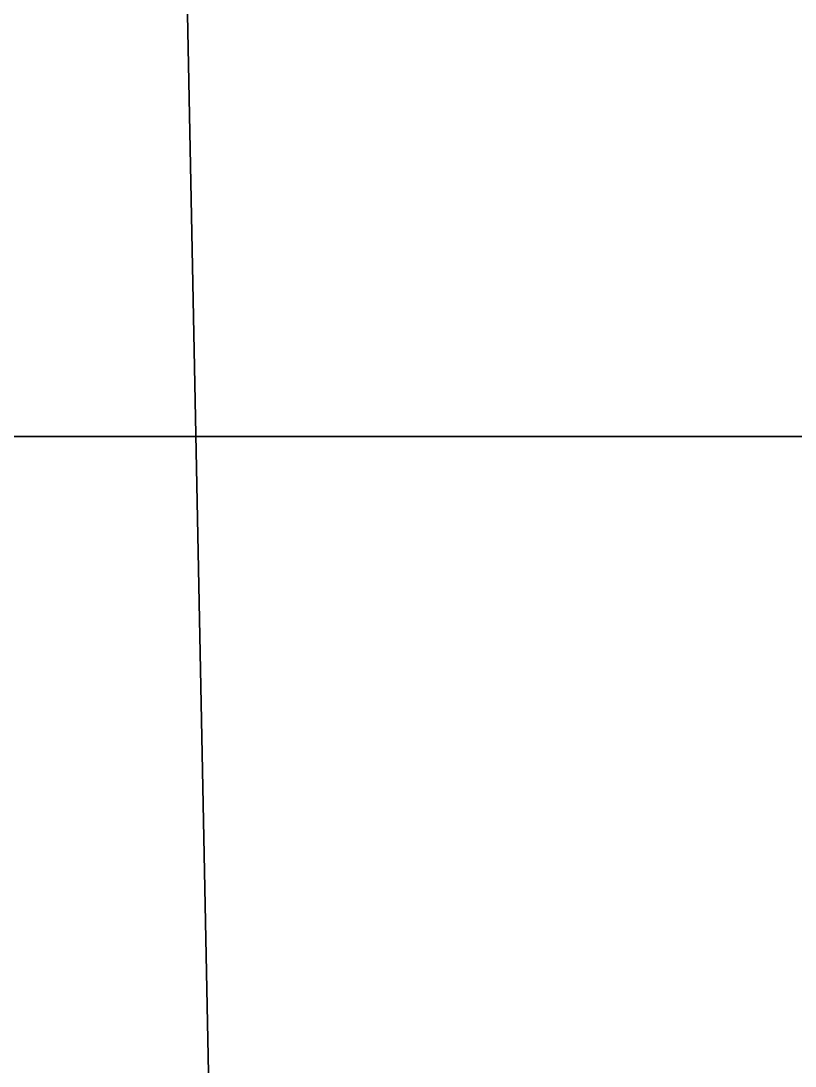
# Model space of a CAD drawing. Extents: x 0 to 2378, y -75 to 4875.
# Drawn here: x 12.19 to 24.54, y 3039.96 to 3056.63 of the extents above; entities that cross this region are included whole.
import ezdxf

# ---------------------------------------------------------------- set-up
doc = ezdxf.new("R2010")
doc.units = 0
doc.header["$LTSCALE"] = 25.4
doc.layers.get('0').update_dxf_attribs({"color": 13, "linetype": 'CONTINUOUS'})

# ---------------------------------------------------------------- blocks, each defined once
blk = doc.blocks.new('GROUP_1')
at = {"color": 250}
for p, q in [((75, 3125, 4067.052), (0, 3125, 4067.052)), ((75, 3125, 3800), (0, 3125, 3800)), ((75, 3125, 4067.052), (0, 3125, 4067.052)), ((75, 3125, 3800), (0, 3125, 3800))]:
    blk.add_line(p, q, dxfattribs=at)
mesh = blk.add_polyface(dxfattribs=at)
corners = [(0, 4950.495, 3800), (75, 4875.495, 3800), (0, 3125, 3800), (2350, 4950.495, 3800), (2275, 4875.495, 3800), (2275, 3390.037, 3800), (2350, 3390.037, 3800), (75, 3125, 3800)]
mesh.append_faces([[corners[k] for k in face] for face in [(5, 3, 6)]], dxfattribs={"vtx0": -1, "color": 250})
mesh.append_faces([[corners[k] for k in face] for face in [(0, 1, 2), (1, 3, 4), (4, 3, 5)]], dxfattribs={"vtx0": -1, "vtx1": -1, "color": 250})
mesh.append_faces([[corners[k] for k in face] for face in [(1, 0, 3)]], dxfattribs={"vtx0": -1, "vtx2": -1, "color": 250})
mesh.append_faces([[corners[k] for k in face] for face in [(7, 2, 1)]], dxfattribs={"vtx1": -1, "color": 250})
mesh = blk.add_polyface(dxfattribs=at)
corners = [(37.5, 1075, 2181.818), (0, 3825, 181.818), (0, 1075, 2181.818), (37.5, 3825, 181.818)]
mesh.append_faces([[corners[k] for k in face] for face in [(0, 1, 2), (1, 0, 3)]], dxfattribs={"vtx0": -1, "color": 250})
mesh = blk.add_polyface(dxfattribs=at)
corners = [(57, 3813, 175.707), (5, 1071.098, 2169.818), (5, 3813, 175.707), (57, 1071.098, 2169.818)]
mesh.append_faces([[corners[k] for k in face] for face in [(0, 1, 2), (1, 0, 3)]], dxfattribs={"vtx0": -1, "color": 250})
mesh = blk.add_polyface(dxfattribs=at)
corners = [(57, 1013.865, 1993.818), (5, 3637, 86.084), (5, 1013.865, 1993.818), (57, 3637, 86.084)]
mesh.append_faces([[corners[k] for k in face] for face in [(0, 1, 2), (1, 0, 3)]], dxfattribs={"vtx0": -1, "color": 250})
mesh = blk.add_polyface(dxfattribs=at)
corners = [(75, 3625, 79.973), (0, 1009.963, 1981.818), (0, 3625, 79.973), (75, 1009.963, 1981.818)]
mesh.append_faces([[corners[k] for k in face] for face in [(0, 1, 2), (1, 0, 3)]], dxfattribs={"vtx0": -1, "color": 250})
mesh = blk.add_polyface(dxfattribs=at)
corners = [(0, 1324.505, 5549.778), (75, 3325, 4172.16), (0, 3325, 4172.16), (75, 1324.505, 5549.778)]
mesh.append_faces([[corners[k] for k in face] for face in [(0, 1, 2), (1, 0, 3)]], dxfattribs={"vtx0": -1, "color": 250})
mesh = blk.add_polyface(dxfattribs=at)
corners = [(57, 3313, 4165.853), (5, 1320.773, 5537.778), (5, 3313, 4165.853), (57, 1320.773, 5537.778)]
mesh.append_faces([[corners[k] for k in face] for face in [(0, 1, 2), (1, 0, 3)]], dxfattribs={"vtx0": -1, "color": 250})
mesh = blk.add_polyface(dxfattribs=at)
corners = [(5, 1266.034, 5361.778), (57, 3137, 4073.359), (5, 3137, 4073.359), (57, 1266.034, 5361.778)]
mesh.append_faces([[corners[k] for k in face] for face in [(0, 1, 2), (1, 0, 3)]], dxfattribs={"vtx0": -1, "color": 250})
mesh = blk.add_polyface(dxfattribs=at)
corners = [(75, 3125, 4067.052), (0, 1262.302, 5349.778), (0, 3125, 4067.052), (75, 1262.302, 5349.778)]
mesh.append_faces([[corners[k] for k in face] for face in [(0, 1, 2), (1, 0, 3)]], dxfattribs={"vtx0": -1, "color": 250})
mesh = blk.add_polyface(dxfattribs=at)
corners = [(75, 3125, 4033.512), (0, 3125, 3800), (75, 3125, 3800), (0, 3125, 4033.512), (75, 3125, 4067.052), (0, 3125, 4067.052)]
mesh.append_faces([[corners[k] for k in face] for face in [(0, 1, 2), (3, 4, 5)]], dxfattribs={"vtx0": -1, "color": 250})
mesh.append_faces([[corners[k] for k in face] for face in [(1, 0, 3)]], dxfattribs={"vtx0": -1, "vtx1": -1, "color": 250})
mesh.append_faces([[corners[k] for k in face] for face in [(3, 0, 4)]], dxfattribs={"vtx0": -1, "vtx2": -1, "color": 250})
blk = doc.blocks.new('GROUP_3')
at = {"color": 9}
mesh = blk.add_polyface(dxfattribs=at)
corners = [(2224.83, 4625.011, 700), (0, 8500.495, 700), (0, 4625.011, 700), (1150, 8500.495, 700), (1150, 9500.495, 700), (2224.83, 9500.495, 700)]
mesh.append_faces([[corners[k] for k in face] for face in [(0, 1, 2), (4, 0, 5)]], dxfattribs={"vtx0": -1, "color": 9})
mesh.append_faces([[corners[k] for k in face] for face in [(1, 0, 3), (3, 0, 4)]], dxfattribs={"vtx0": -1, "vtx1": -1, "color": 9})
mesh = blk.add_polyface(dxfattribs=at)
corners = [(0, 9500.495), (2224.83, 4625.011), (0, 4625.011), (2224.83, 9500.495)]
mesh.append_faces([[corners[k] for k in face] for face in [(0, 1, 2), (1, 0, 3)]], dxfattribs={"vtx0": -1, "color": 9})
blk = doc.blocks.new('GROUP_2')
at = {"color": 0}
blk.add_blockref('GROUP_1', (0, 0, 700), dxfattribs=at)
at = {"color": 250, "rotation": 180}
blk.add_blockref('GROUP_3', (2225, 9575.495), dxfattribs=at)
blk = doc.blocks.new('GROUP_39')
at = {"color": 0}
blk.add_blockref('GROUP_2', (0, 0), dxfattribs=at)

msp = doc.modelspace()

# ---------------------------------------------------------------- block references
at = {"color": 0}
msp.add_blockref('GROUP_39', (-0.17, -75), dxfattribs=at)

doc.saveas('drawing.dxf')
